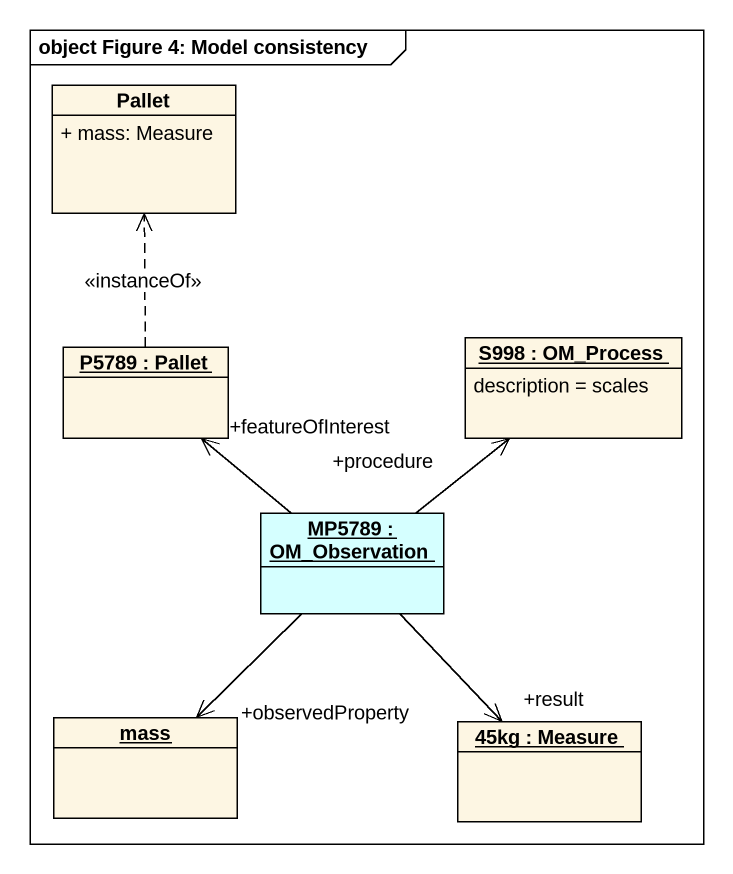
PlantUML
@startuml
mainframe object Figure 4: Model consistency
hide circle
hide empty members
skinparam classAttributeIconSize 0
class Pallet {
  + mass: Measure
}
object "P5789 : Pallet" as P5789
object "S998 : OM_Process" as S998 {
  description = scales
}
object "MP5789 : OM_Observation" as MP5789 #D5FFFF
object mass
object "45kg : Measure" as o45kg
P5789 .up.> Pallet : <<instanceOf>>
MP5789 -up-> "+featureOfInterest" P5789
MP5789 -up-> "+procedure" S998
MP5789 --> "+observedProperty" mass
MP5789 --> "+result" o45kg
@enduml
